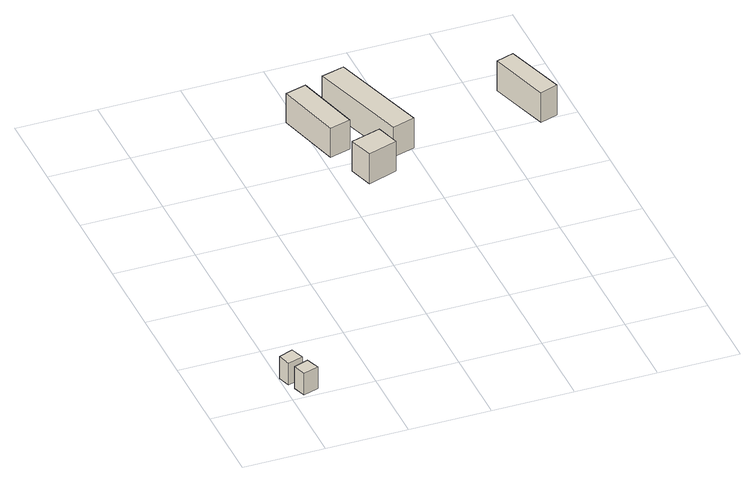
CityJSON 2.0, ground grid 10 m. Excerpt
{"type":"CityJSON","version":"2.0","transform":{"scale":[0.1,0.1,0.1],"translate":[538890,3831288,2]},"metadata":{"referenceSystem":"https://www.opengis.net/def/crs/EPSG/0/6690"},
"CityObjects":{
"building1":{"type":"Building","attributes":{"class":"3001","BuildingDetailAttribute.specifiedBuildingCoverageRate":0.6,"BuildingDetailAttribute.surveyYear":2017,"BuildingTsunamiRiskAttribute.description":"1","BuildingTsunamiRiskAttribute.rank":"2","BuildingTsunamiRiskAttribute.depth":0.63,"BuildingHighTideRiskAttribute.description":"1","BuildingHighTideRiskAttribute.rank":"3","BuildingHighTideRiskAttribute.depth":3.24,"BuildingIDAttribute.prefecture":"27","BuildingIDAttribute.city":"27125"},"geometry":[{"type":"Solid","lod":"1","boundaries":[[[[0,1,2,3]],[[2,4,5,3]],[[1,6,4,2]],[[0,7,6,1]],[[3,5,7,0]],[[4,6,7,5]]]]}]},
"building2":{"type":"Building","attributes":{"class":"3001","BuildingDetailAttribute.specifiedBuildingCoverageRate":0.6,"BuildingDetailAttribute.surveyYear":2017,"BuildingTsunamiRiskAttribute.description":"1","BuildingTsunamiRiskAttribute.rank":"2","BuildingTsunamiRiskAttribute.depth":0.63,"BuildingHighTideRiskAttribute.description":"1","BuildingHighTideRiskAttribute.rank":"3","BuildingHighTideRiskAttribute.depth":3.24,"BuildingIDAttribute.prefecture":"27","BuildingIDAttribute.city":"27125"},"geometry":[{"type":"Solid","lod":"1","boundaries":[[[[8,9,10,11]],[[10,12,13,11]],[[9,14,12,10]],[[8,15,14,9]],[[11,13,15,8]],[[12,14,15,13]]]]}]},
"building3":{"type":"Building","attributes":{"class":"3001","measuredHeight":4.1,"BuildingDetailAttribute.specifiedBuildingCoverageRate":0.6,"BuildingDetailAttribute.surveyYear":2017,"BuildingTsunamiRiskAttribute.description":"1","BuildingTsunamiRiskAttribute.rank":"2","BuildingTsunamiRiskAttribute.depth":0.69,"BuildingHighTideRiskAttribute.description":"1","BuildingHighTideRiskAttribute.rank":"3","BuildingHighTideRiskAttribute.depth":3.32,"BuildingIDAttribute.prefecture":"27","BuildingIDAttribute.city":"27125"},"geometry":[{"type":"Solid","lod":"1","boundaries":[[[[16,17,18,19]],[[18,20,21,19]],[[17,22,20,18]],[[16,23,22,17]],[[19,21,23,16]],[[20,22,23,21]]]]}]},
"building4":{"type":"Building","attributes":{"class":"3001","measuredHeight":4.1,"BuildingDetailAttribute.specifiedBuildingCoverageRate":0.6,"BuildingDetailAttribute.surveyYear":2017,"BuildingTsunamiRiskAttribute.description":"1","BuildingTsunamiRiskAttribute.rank":"2","BuildingTsunamiRiskAttribute.depth":0.71,"BuildingHighTideRiskAttribute.description":"1","BuildingHighTideRiskAttribute.rank":"3","BuildingHighTideRiskAttribute.depth":3.34,"BuildingIDAttribute.prefecture":"27","BuildingIDAttribute.city":"27125"},"geometry":[{"type":"Solid","lod":"1","boundaries":[[[[24,25,26,27]],[[26,28,29,27]],[[25,30,28,26]],[[24,31,30,25]],[[27,29,31,24]],[[28,30,31,29]]]]}]},
"building5":{"type":"Building","attributes":{"class":"3001","measuredHeight":4.1,"BuildingDetailAttribute.specifiedBuildingCoverageRate":0.6,"BuildingDetailAttribute.surveyYear":2017,"BuildingTsunamiRiskAttribute.description":"1","BuildingTsunamiRiskAttribute.rank":"2","BuildingTsunamiRiskAttribute.depth":0.71,"BuildingHighTideRiskAttribute.description":"1","BuildingHighTideRiskAttribute.rank":"3","BuildingHighTideRiskAttribute.depth":3.34,"BuildingIDAttribute.prefecture":"27","BuildingIDAttribute.city":"27125"},"geometry":[{"type":"Solid","lod":"1","boundaries":[[[[32,33,34,35]],[[34,36,37,35]],[[33,38,36,34]],[[32,39,38,33]],[[35,37,39,32]],[[36,38,39,37]]]]}]},
"building6":{"type":"Building","attributes":{"区名":"住之江区","町丁目名称":"南港中１丁目","街区番号":4,"class":"3001","usage":"431","measuredHeight":4,"storeysAboveGround":4,"BuildingDetailAttribute.buildingRoofEdgeArea":31781.98,"BuildingDetailAttribute.buildingStructureType":"610","BuildingDetailAttribute.buildingStructureOrgType":"2","BuildingDetailAttribute.detailedUsage":"1720","BuildingDetailAttribute.specifiedBuildingCoverageRate":0.6,"BuildingDetailAttribute.surveyYear":2017,"BuildingTsunamiRiskAttribute.description":"1","BuildingTsunamiRiskAttribute.rank":"2","BuildingTsunamiRiskAttribute.depth":0.79,"BuildingHighTideRiskAttribute.description":"1","BuildingHighTideRiskAttribute.rank":"3","BuildingHighTideRiskAttribute.depth":3.41,"BuildingIDAttribute.prefecture":"27","BuildingIDAttribute.city":"27125"},"geometry":[{"type":"Solid","lod":"1","boundaries":[[[[40,41,42,43]],[[42,44,45,43]],[[41,46,44,42]],[[40,47,46,41]],[[43,45,47,40]],[[44,46,47,45]]]]}]}
},
"vertices":[
[0,42,9],[18,49,9],[24,32,9],[5,26,9],[24,32,39],[5,26,39],[18,49,39],[0,42,39],
[9,18,9],[27,24,9],[33,8,9],[14,2,9],[33,8,39],[14,2,39],[27,24,39],[9,18,39],
[187,499,8],[213,506,8],[235,425,8],[209,418,8],[235,425,48],[209,418,48],[213,506,48],[187,499,48],
[222,385,8],[259,396,8],[268,367,8],[231,355,8],[268,367,49],[231,355,49],[259,396,49],[222,385,49],
[236,514,8],[265,522,8],[303,401,8],[275,393,8],[303,401,49],[275,393,49],[265,522,49],[236,514,49],
[476,403,7],[454,396,7],[430,471,7],[452,478,7],[430,471,48],[452,478,48],[454,396,48],[476,403,48]
]}
